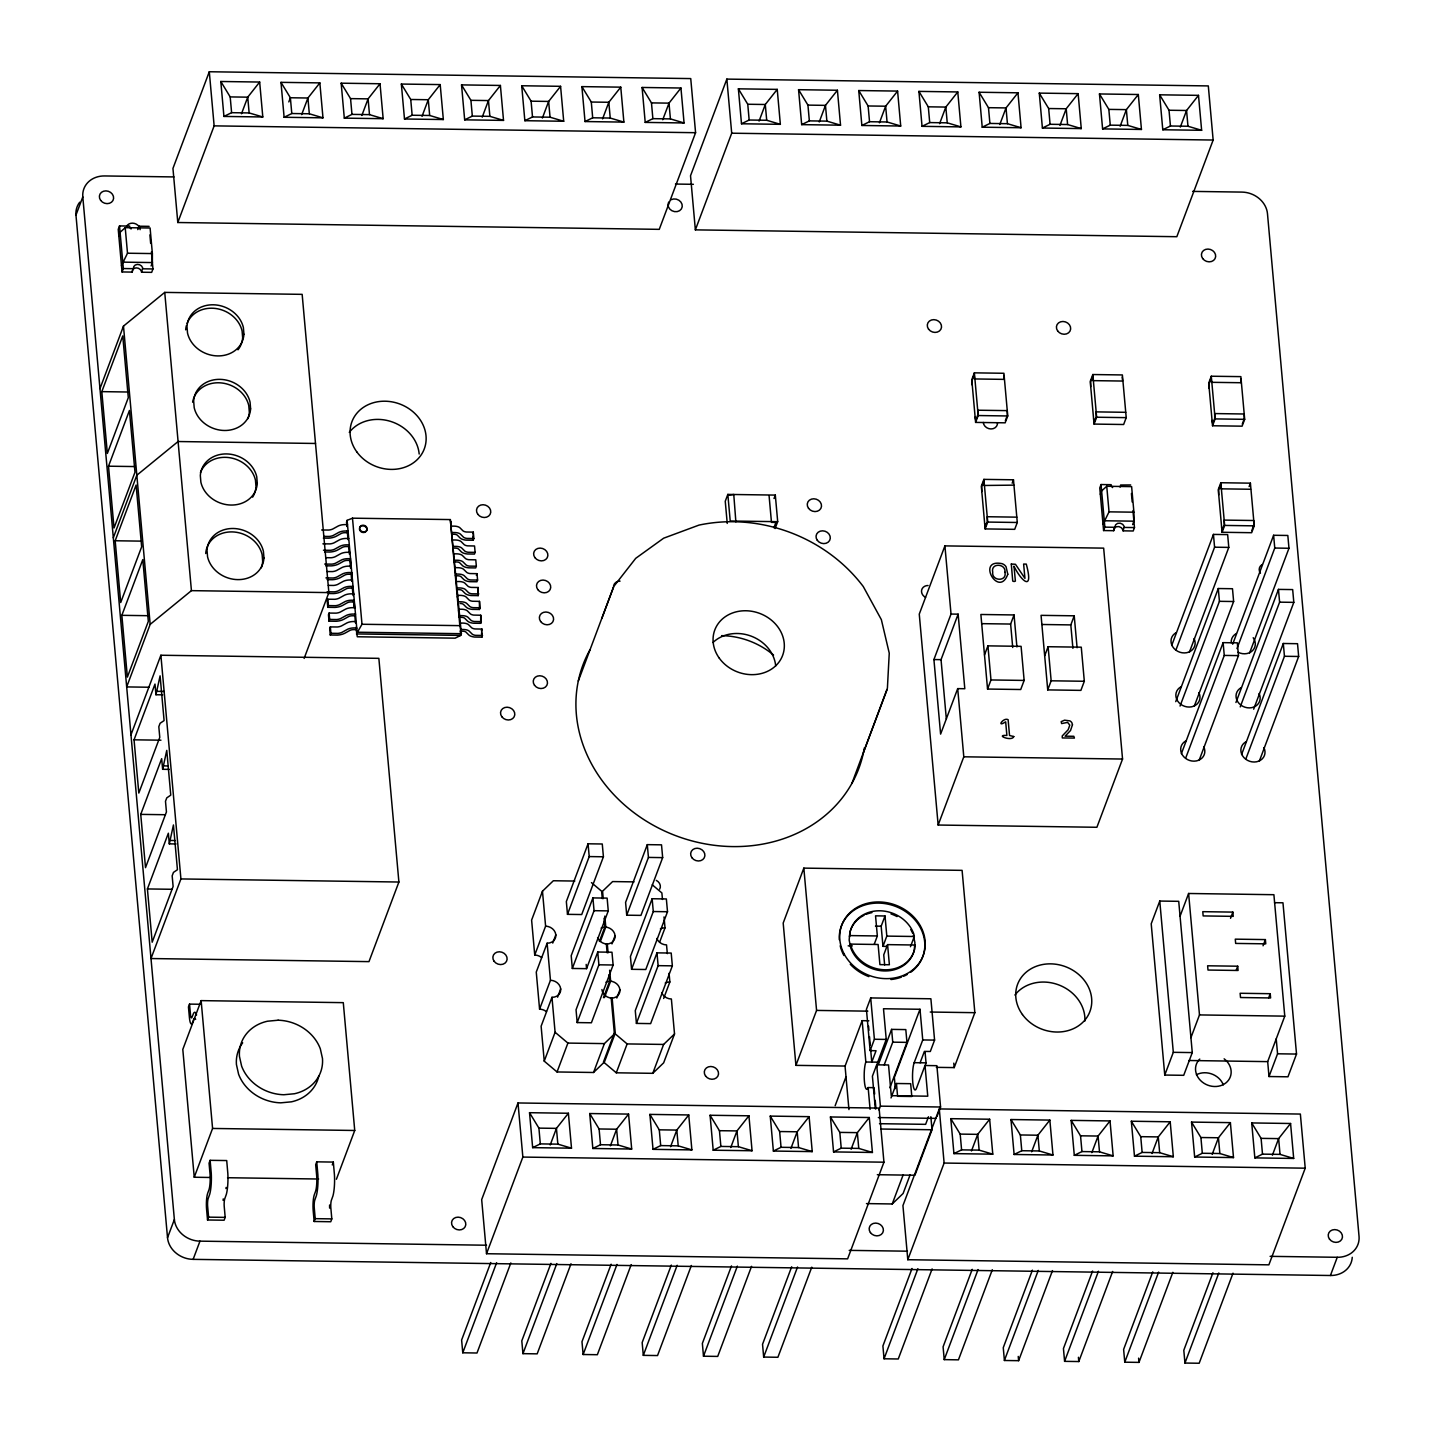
<?xml version="1.0" encoding="UTF-8"?>
<svg xmlns="http://www.w3.org/2000/svg" width="1435" height="1435" viewBox="0 0 1435 1435"><rect width="100%" height="100%" fill="white"/><g stroke="black" fill="none" stroke-linecap="round" stroke-linejoin="round"><path stroke-width="1.5" d="M151.105 265.977L152.379 262.569L152.379 253.582L150.101 228.004L125.222 227.663L120.092 232.309L118.8 235.735M1132.628 524.6L1133.901 521.174L1133.919 512.187L1131.623 486.626L1106.744 486.268L1101.614 490.931L1100.34 494.34M849.466 936.714L850.273 931.387A33.453 28.915 20.6 0 1 880.785 910.812A33.453 28.915 20.6 0 1 913.79 933.952L914.31 936.499L910.454 946.723M915.028 945.019L914.651 949.217A33.453 28.915 20.6 0 1 884.139 969.773A33.453 28.915 20.6 0 1 851.134 946.634L850.632 944.104L878.112 944.499L879.906 964.625L889.377 964.75L887.583 944.625L915.028 945.019L914.615 946.149M155.949 694.737L160.092 675.849L164.092 720.585L160.092 723.294L158.819 726.702L159.769 737.357L138.818 793.071L134.047 739.814L154.998 684.082L155.949 694.737L162.675 694.845M162.639 769.303L166.765 750.397L170.765 795.151L166.783 797.86L165.491 801.268L166.442 811.923L145.509 867.637L140.738 814.38L161.671 758.649L162.639 769.303L169.348 769.393M169.312 843.87L173.438 824.964L177.438 869.718L173.456 872.408L172.164 875.834L173.115 886.471L152.182 942.203L147.41 888.947L168.361 833.215L169.312 843.87L176.039 843.959M851.906 783.384L887.404 688.154L889.252 653.176L881.359 619.651L863.296 586.574C825.825 536.887 759.868 512.205 698.989 525.102L663.652 538.197L635.723 558.323L614.18 585.928M601.803 618.467L613.445 587.328L578.305 681.015M1352.254 1257.293A24.144 20.879 20.6 0 1 1330.424 1275.5L193.133 1259.356A24.144 20.879 20.6 0 1 167.518 1237.705L75.965 215.107L82.799 196.918A24.144 20.879 20.6 0 1 104.576 175.949L173.976 176.935M131.087 228.972A4.825 4.179 20.6 0 1 129.778 226.999L129.616 226.066L119.518 225.923L118.244 229.331L122.047 271.95L132.146 272.094L133.383 268.488A4.825 4.179 20.6 0 1 142.693 267.879L141.581 272.219L151.662 272.363L152.953 268.955L151.428 251.914M121.473 265.547L127.5 253.224L125.222 227.663M122.047 271.95L123.338 268.542L119.518 225.923M137.76 229.618L139.051 226.21L149.132 226.353M209.295 71.75L172.953 168.415L177.797 222.515L659.257 229.349L695.58 132.702L690.737 78.584L209.295 71.75L214.138 125.867L177.797 222.515M99.966 388.652L123.482 326.104L164.738 292.399L302.157 294.354L328.866 592.601L304.13 658.414M101.813 391.629L122.764 335.916L128.289 397.692L107.356 453.424L101.813 391.629L128.612 392.024M108.504 466.196L129.437 410.482L134.98 472.258L114.029 527.972L108.504 466.196L135.285 466.572M241.493 113.76L247.735 97.167L259.663 82.046L220.811 81.49L223.932 116.432L262.802 116.97L259.663 82.046M113.311 537.784L136.827 475.236L178.083 441.532L315.503 443.469M115.177 540.762L136.11 485.048L141.652 546.825L120.701 602.539L115.177 540.762L141.957 541.139M288.812 101.921L290.372 97.759L280.991 82.351L319.844 82.889L322.983 117.831L284.112 117.275L280.991 82.351M301.673 114.603L307.915 98.01L319.844 82.889M121.849 615.328L142.8 559.614L148.325 621.391L127.374 677.105L121.849 615.328L148.63 615.705M123.482 326.104L150.173 624.368L126.675 686.917L149.079 687.239M361.853 115.464L368.095 98.871L380.024 83.75L341.171 83.194L344.31 118.136L383.163 118.692L380.024 83.75M130.962 734.846L160.881 655.239L378.858 658.342L398.894 882.023L368.974 961.629L150.998 958.544L180.918 878.938L160.881 655.239M422.034 116.307L428.276 99.733L440.204 84.593L401.352 84.055L404.491 118.997L443.343 119.535L440.204 84.593M482.214 117.168L488.456 100.576L500.402 85.454L461.532 84.898L464.671 119.84L503.524 120.397L500.402 85.454M346.857 526.466L347.109 520.367L352.49 518.178L450.321 519.578L461.37 633.696L460.725 635.4L455.128 638.162L357.297 636.763L355.88 627.346M346.84 526.34L347.485 524.636L344.454 524.6A8.144 3.785 -5.1 0 0 338.301 525.963L332.902 528.941A6.852 3.175 -5.1 0 1 328.651 530.053L321.655 529.981M353.046 595.579L353.692 593.875L350.66 593.839A8.144 3.785 -5.1 0 0 344.508 595.202L339.108 598.18A6.852 3.175 -5.1 0 1 334.857 599.292L327.844 599.22L327.216 600.924L327.79 607.31L334.893 607.418A10.476 4.861 -5.1 0 0 342.624 605.391L347.198 602.826A4.502 2.099 -5.1 0 1 351.252 601.929L353.62 601.965L354.248 600.26L351.234 600.225A8.144 3.785 -5.1 0 0 345.082 601.588L339.682 604.566A6.852 3.175 -5.1 0 1 335.431 605.696L328.418 605.606L327.79 607.31M349.315 554.036L349.961 552.332L346.929 552.296A8.144 3.785 -5.1 0 0 340.795 553.659L335.377 556.636A6.852 3.175 -5.1 0 1 331.144 557.749L325.817 557.695M354.929 607.722L351.898 607.687A8.144 3.785 -5.1 0 0 345.745 609.05L340.346 612.027A6.852 3.175 -5.1 0 1 336.095 613.14L329.099 613.068L328.454 614.772L329.028 621.158L336.131 621.265A10.476 4.861 -5.1 0 0 343.862 619.238L348.454 616.673A4.502 2.099 -5.1 0 1 352.49 615.776L354.858 615.812L355.503 614.108L352.472 614.072A8.144 3.785 -5.1 0 0 346.319 615.436L340.92 618.413A6.852 3.175 -5.1 0 1 336.669 619.543L329.673 619.454L329.028 621.158M350.57 567.883L351.198 566.179L348.185 566.143A8.144 3.785 -5.1 0 0 342.032 567.507L336.615 570.484A6.852 3.175 -5.1 0 1 332.382 571.596L327.072 571.543M356.167 621.57L353.136 621.534A8.144 3.785 -5.1 0 0 346.983 622.898L341.584 625.875A6.852 3.175 -5.1 0 1 337.333 626.987L330.337 626.916L329.691 628.62L330.265 635.005L337.369 635.113A10.476 4.861 -5.1 0 0 345.1 633.086L349.692 630.521A4.502 2.099 -5.1 0 1 353.727 629.624L356.095 629.66L356.741 627.956L353.71 627.92A8.144 3.785 -5.1 0 0 347.557 629.283L342.158 632.261A6.852 3.175 -5.1 0 1 337.907 633.391L330.911 633.301L330.265 635.005M199.895 1004.249L189.528 1004.105L188.451 1006.939L189.42 1017.594A12.072 2.332 -89.2 0 0 192.505 1022.563L193.564 1019.729A12.072 2.332 -89.2 0 1 195.644 1019.388M336.4 1179.265L354.732 1130.475L343.288 1002.652L201.133 1000.625L182.801 1049.415L194.245 1177.238L209.797 1177.471M542.394 118.029L548.636 101.437L560.583 86.315L521.712 85.759L524.851 120.701L563.704 121.257L560.583 86.315M167.518 1237.705L174.37 1219.517L82.799 196.918M194.245 1177.238L212.577 1128.448L201.133 1000.625M210.12 1160.323L209.062 1163.175L210.012 1173.812A12.072 2.332 -89.2 0 1 208.828 1190.153L207.77 1192.987A12.072 2.332 -89.2 0 0 206.586 1209.328L207.537 1219.983L224.111 1220.216L225.187 1217.382L224.183 1205.992A6.027 1.166 -89.2 0 1 224.685 1198.978L226.299 1194.476A18.135 3.498 -89.2 0 0 227.824 1173.364L226.712 1160.556L210.12 1160.323L211.25 1173.13A18.135 3.498 -89.2 0 1 209.707 1194.243L208.111 1198.745A6.027 1.166 -89.2 0 0 207.591 1205.759L208.595 1217.149L207.537 1219.983M602.574 118.872L608.817 102.28L620.763 87.158L581.892 86.62L585.032 121.544L623.884 122.101L620.763 87.158M450.716 523.56L451.361 521.856M451.092 527.811L451.738 526.107L454.752 526.161A8.144 3.785 -5.1 0 1 459.81 527.685L462.931 530.789A6.852 3.175 -5.1 0 0 466.303 532.008L473.299 532.134L473.873 538.52L473.227 540.224L466.106 540.134A10.476 4.861 -5.1 0 1 459.989 537.892L457.37 535.237A4.502 2.099 -5.1 0 0 454.034 534.25L451.666 534.215L452.312 532.511L455.325 532.564A8.144 3.785 -5.1 0 1 460.384 534.071L463.505 537.174A6.852 3.175 -5.1 0 0 466.877 538.412L473.873 538.52M193.133 1259.356L199.967 1241.149L486.519 1245.221M454.805 569.354L455.451 567.65L458.482 567.704A8.144 3.785 -5.1 0 1 463.541 569.229L466.662 572.332A6.852 3.175 -5.1 0 0 470.016 573.552L477.012 573.677L477.586 580.063L476.94 581.767L469.837 581.677A10.476 4.861 -5.1 0 1 463.72 579.435L461.083 576.78A4.502 2.099 -5.1 0 0 457.747 575.794L455.379 575.758L456.025 574.054L459.039 574.108A8.144 3.785 -5.1 0 1 464.115 575.614L467.236 578.718A6.852 3.175 -5.1 0 0 470.59 579.955L477.586 580.063M472.653 533.838L473.299 532.134M457.299 597.05L457.926 595.346L460.958 595.399A8.144 3.785 -5.1 0 1 466.016 596.924L469.137 600.027A6.852 3.175 -5.1 0 0 472.51 601.247L479.487 601.373L480.061 607.758L479.416 609.462L472.312 609.373A10.476 4.861 -5.1 0 1 466.196 607.131L463.559 604.476A4.502 2.099 -5.1 0 0 460.24 603.489M475.111 552.367L474.465 554.071L467.362 553.982A10.476 4.861 -5.1 0 1 461.227 551.74L458.608 549.085A4.502 2.099 -5.1 0 0 455.272 548.098L452.904 548.062L453.55 546.358L456.563 546.412A8.144 3.785 -5.1 0 1 461.622 547.919L464.743 551.022A6.852 3.175 -5.1 0 0 468.115 552.26L475.111 552.367L474.537 545.982L467.541 545.856A6.852 3.175 -5.1 0 1 464.187 544.636L461.066 541.533A8.144 3.785 -5.1 0 0 455.989 540.008L452.976 539.955M458.536 610.897L459.182 609.193L462.196 609.247A8.144 3.785 -5.1 0 1 467.254 610.772L470.375 613.875A6.852 3.175 -5.1 0 0 473.747 615.095L480.725 615.22L481.299 621.606L480.671 623.31L473.55 623.221A10.476 4.861 -5.1 0 1 467.433 620.978L464.796 618.324A4.502 2.099 -5.1 0 0 461.478 617.337L459.11 617.301L459.756 615.597L462.77 615.651A8.144 3.785 -5.1 0 1 467.828 617.158L470.949 620.261A6.852 3.175 -5.1 0 0 474.321 621.499L481.299 621.606M476.348 566.215L475.702 567.919L468.599 567.829A10.476 4.861 -5.1 0 1 462.483 565.587L459.846 562.933A4.502 2.099 -5.1 0 0 456.509 561.946L454.142 561.91L454.787 560.206L457.801 560.26A8.144 3.785 -5.1 0 1 462.877 561.767L465.998 564.87A6.852 3.175 -5.1 0 0 469.353 566.108L476.348 566.215L475.774 559.829L468.779 559.704A6.852 3.175 -5.1 0 1 465.424 558.484L462.303 555.381A8.144 3.785 -5.1 0 0 457.227 553.856L454.213 553.802M476.366 575.381L477.012 573.677M456.689 581.498L459.72 581.552A8.144 3.785 -5.1 0 1 464.779 583.076L467.9 586.18A6.852 3.175 -5.1 0 0 471.254 587.399L478.25 587.525L478.178 595.615L471.075 595.525A10.476 4.861 -5.1 0 1 464.958 593.283L462.321 590.628A4.502 2.099 -5.1 0 0 459.003 589.642L456.635 589.606M478.178 595.615L478.25 587.525M479.487 601.373L479.416 609.462M662.755 119.733L668.997 103.141L680.943 88.019L642.091 87.463L645.212 122.405L684.064 122.962L680.943 88.019M480.725 615.22L480.671 623.31M481.335 630.772L481.963 629.068L474.985 628.943A6.852 3.175 -5.1 0 1 471.613 627.723L468.492 624.62A8.144 3.785 -5.1 0 0 463.433 623.095L460.42 623.041M482.537 635.454L475.559 635.346A6.852 3.175 -5.1 0 1 472.187 634.109L469.066 631.005A8.144 3.785 -5.1 0 0 464.007 629.499L460.994 629.445L460.348 631.149L462.716 631.185A4.502 2.099 -5.1 0 1 466.034 632.171L468.671 634.826A10.476 4.861 -5.1 0 0 474.788 637.068L481.909 637.158L481.963 629.068M316.74 1161.83L315.682 1164.682L316.633 1175.337A12.072 2.332 -89.2 0 1 315.449 1191.678L314.391 1194.512A12.072 2.332 -89.2 0 0 313.207 1210.853L314.157 1221.49L330.75 1221.741L331.808 1218.889L330.803 1207.517A6.027 1.166 -89.2 0 1 331.306 1200.503L332.92 1196.001A18.135 3.498 -89.2 0 0 334.445 1174.888L333.333 1162.081L316.74 1161.83L317.87 1174.637A18.135 3.498 -89.2 0 1 316.328 1195.75L314.731 1200.27A6.027 1.166 -89.2 0 0 314.211 1207.283L315.216 1218.656L314.157 1221.49M726.845 79.104L690.522 175.752L695.365 229.869L1176.826 236.703L1213.149 140.038L1208.306 85.921L726.845 79.104L731.707 133.204L695.365 229.869M332.274 1164.915L333.333 1162.081M759.061 121.096L765.285 104.504L777.232 89.383L738.379 88.827L741.5 123.769L780.353 124.325L777.232 89.383M819.241 121.957L825.466 105.365L837.412 90.244L798.56 89.688L801.681 124.63L840.533 125.186L837.412 90.244M574.825 881.054L553.354 880.749L542.466 891.225L531.614 920.104L534.735 955.046A9.668 8.341 20.6 0 1 541.659 957.647M534.735 955.046L545.605 926.167L542.466 891.225M545.605 926.167A9.668 8.341 20.6 0 1 555.829 934.813A9.668 8.341 20.6 0 1 547.13 943.208L536.26 972.087L539.578 1009.164A9.668 8.341 20.6 0 1 546.502 1011.747M588.063 843.798L566.341 901.557L567.489 914.346L581.713 914.543L603.417 856.785L602.269 843.995L588.063 843.798L589.211 856.569L567.489 914.346M552.744 943.082L555.829 934.813M775.115 528.546L777.698 521.676L775.313 495.093L727.832 494.411L725.249 501.281L727.24 523.434M539.578 1009.164L550.448 980.284L547.13 943.208M879.422 122.8L885.646 106.208L897.592 91.087L858.74 90.548L861.861 125.473L900.714 126.029L897.592 91.087M550.448 980.284A9.668 8.341 20.6 0 1 560.69 988.93A9.668 8.341 20.6 0 1 551.973 997.325L541.121 1026.204L544.242 1061.147L557.049 1071.963L593.534 1072.483L604.422 1061.99L615.274 1033.11L612.153 998.168A9.668 8.341 20.6 0 1 601.911 989.522M592.906 897.915L571.202 955.674L572.332 968.464L586.556 968.661L608.261 910.884L607.131 898.113L592.906 897.915L594.054 910.687L572.332 968.464M735.868 521.856L733.769 494.501L729.034 495.201M517.999 1102.959L481.676 1199.624L486.519 1253.724L847.619 1258.854L883.942 1162.189L879.099 1108.089L517.999 1102.959L522.86 1157.076L486.519 1253.724M557.587 997.181L560.69 988.93M544.242 1061.147L555.094 1032.267L551.973 997.325M599.399 941.45L604.835 927.01L604.045 918.274M600.35 941.468L605.785 927.01L604.799 916.104M597.749 952.015L576.045 1009.792L577.175 1022.581L591.399 1022.778L613.122 965.002L611.974 952.23L597.749 952.015L598.897 964.804L577.175 1022.581M769.088 495.775L771.474 522.358L775.922 522.43L773.913 527.757M557.049 1071.963L567.901 1043.084L604.386 1043.604L615.274 1033.11M774.021 498.519L775.313 495.093M647.293 844.641L625.588 902.4L626.718 915.189L640.943 915.386L662.665 857.628L661.517 844.838L647.293 844.641L648.441 857.413L626.718 915.189M490.752 1262.513L461.622 1340.021L462.77 1352.792L476.994 1353.008L510.842 1262.926M611.974 943.907L615.077 935.656A9.668 8.341 20.6 0 0 604.835 927.01M462.77 1352.792L496.636 1262.728M603.471 997.63L609.678 981.11L609.086 974.58M604.422 997.63L610.628 981.127L609.642 970.221M550.215 1144.951L556.439 1128.376L568.386 1113.255L529.533 1112.699L532.654 1147.641L571.507 1148.179L568.386 1113.255M939.602 123.661L945.826 107.069L957.773 91.948L918.92 91.392L922.041 126.334L960.912 126.89L957.773 91.948M652.136 898.74L630.431 956.517L631.579 969.307L645.786 969.504L667.508 911.727L666.36 898.956L652.136 898.74L653.284 911.53L631.579 969.307M616.817 998.025L619.92 989.773A9.668 8.341 20.6 0 0 609.678 981.11M593.534 1072.483L604.386 1043.604M619.92 989.773A9.668 8.341 20.6 0 1 611.202 998.168L614.323 1033.092L603.471 1061.99L616.279 1072.806L652.764 1073.326L663.652 1062.833L674.522 1033.953L671.383 999.011A9.668 8.341 20.6 0 1 661.661 992.572M659.58 942.311L665.015 927.853L664.028 916.947M656.979 952.858L635.274 1010.635L636.423 1023.406L650.629 1023.621L672.351 965.845L671.203 953.055L656.979 952.858L658.127 965.647L636.423 1023.406M616.279 1072.806L627.131 1043.927L663.616 1044.429L674.522 1033.953M550.932 1263.356L521.802 1340.864L522.95 1353.653L537.174 1353.851L571.022 1263.769M522.95 1353.653L556.816 1263.571M663.652 998.473L669.858 981.971L669.069 973.253M610.395 1145.812L616.62 1129.219L628.566 1114.098L589.713 1113.542L592.834 1148.484L631.687 1149.04L628.566 1114.098M999.782 124.522L1006.025 107.93L1017.953 92.809L979.101 92.253L982.222 127.195L1021.092 127.733L1017.953 92.809M652.764 1073.326L663.616 1044.429M611.131 1264.217L581.982 1341.725L583.13 1354.514L597.355 1354.712L631.203 1264.63M583.13 1354.514L616.996 1264.432M670.575 1146.673L676.8 1130.08L688.746 1114.959L649.894 1114.403L653.015 1149.345L691.885 1149.901L688.746 1114.959M1059.963 125.365L1066.205 108.773L1078.133 93.652L1039.281 93.114L1042.402 128.038L1081.272 128.594L1078.133 93.652M974.365 372.849L971.782 379.719L975.603 422.41L1005.164 422.823L1007.747 415.971L1003.926 373.279L974.365 372.849L978.186 415.54L975.603 422.41M972.248 385.046L972.177 380.275L974.186 374.948L974.544 378.948L1004.123 379.378L1003.765 375.378M936.355 1067.353L954.203 1067.604L974.849 1012.679L962.096 870.363L803.833 868.121L783.187 923.046L795.923 1065.362L844.964 1066.044M975.118 417.065L975.764 420.311L977.773 414.966L977.701 410.213L1007.262 410.625L1007.334 415.397L1005.343 420.724M863.529 752.245L887.045 689.697M671.311 1265.078L642.163 1342.586L643.31 1355.358L657.535 1355.555L691.383 1265.491M944.912 545.892L919.261 614.126L938.149 825.035L1096.896 827.277L1122.547 759.043L1103.659 548.134L944.912 545.892L951.028 614.054L933.916 659.544L940.607 734.11L957.701 688.621L964.804 688.728L958.132 614.162L951.028 614.054M643.31 1355.358L677.176 1265.275M730.756 1147.516L736.98 1130.924L748.926 1115.802L710.074 1115.264L713.195 1150.206L752.066 1150.744L748.926 1115.802M983.89 479.38L981.325 486.232L985.145 528.923L1014.706 529.336L1017.289 522.483L1013.469 479.792L983.89 479.38L987.71 522.071L985.145 528.923M981.791 491.559L981.719 486.806L983.728 481.478L984.087 485.478L1013.935 485.138M1120.143 126.226L1126.385 109.634L1138.314 94.513L1099.461 93.957L1102.6 128.899L1141.453 129.455L1138.314 94.513M984.661 523.578L985.307 526.824L987.316 521.497L987.244 516.726L1016.805 517.156M946.329 718.863L941.037 659.652L958.132 614.162M1012.177 483.218L1013.469 479.792M795.923 1065.362L816.569 1010.419L803.833 868.121M850.202 945.235L850.632 944.104M731.491 1265.921L702.361 1343.429L703.491 1356.218L717.715 1356.416L751.563 1266.334M703.491 1356.218L737.357 1266.136M790.936 1148.377L797.178 1131.784L809.107 1116.663L770.254 1116.107L773.375 1151.049L812.246 1151.605L809.107 1116.663M1180.323 127.069L1186.566 110.495L1198.494 95.356L1159.641 94.818L1162.781 129.76L1201.633 130.298L1198.494 95.356M874.274 944.158L877.341 935.961L875.547 915.835L885.018 915.978L886.812 936.104L882.973 946.347L887.207 946.4M882.973 946.347L881.162 926.203L885.018 915.978M984.5 654.952L987.926 645.858L1021.092 646.342L1024.142 680.423L1020.715 689.517L987.549 689.051L980.876 614.485L1014.043 614.951L1016.913 646.916M1092.824 374.535L1090.241 381.387L1094.062 424.078L1123.641 424.509L1126.224 417.639L1122.385 374.948L1092.824 374.535L1096.645 417.226L1094.062 424.078M1090.726 386.732L1090.654 381.961L1092.663 376.634L1093.022 380.634L1122.583 381.046L1122.224 377.046M887.583 944.625L883.745 954.867L884.642 964.93M1012.715 647.49L1010.635 624.046L1014.043 614.951M868.839 1020.769L862.148 1020.68L845.054 1066.169L848.946 1109.578M920.104 1062.779L924.391 1051.407L930.31 1051.478L934.58 1040.106L930.885 998.778L870.704 997.935L866.417 1009.307L870.13 1050.635L876.05 1050.725L871.78 1062.079L870.632 1049.38M987.549 689.051L990.975 679.957L987.926 645.858M938.149 825.035L963.8 756.801L957.701 688.621M835.152 1105.703L846.004 1076.806M1093.596 418.751L1094.241 421.98L1096.232 416.652L1096.161 411.881L1125.74 412.311M870.13 1050.635L874.399 1039.263L870.704 997.935M791.672 1266.782L762.541 1344.29L763.671 1357.062L777.896 1357.277L811.762 1267.195M763.671 1357.062L797.537 1266.997M937.001 1116.484L940.571 1107.013L936.876 1065.685L925.019 1065.505L927.763 1096.197L891.279 1095.676L888.534 1064.985L876.695 1064.824L872.408 1076.196L875.332 1108.824M876.57 1067.299A14.493 2.798 -89.2 0 1 877.7 1062.169L886.238 1039.424L883.494 1008.751L919.996 1009.271L922.741 1039.945L914.185 1062.689A14.493 2.798 -89.2 0 0 912.768 1082.295A14.493 2.798 -89.2 0 0 916.481 1088.25L925.019 1065.505M878.417 1064.465L891.601 1029.379L905.808 1029.595L906.956 1042.366L889.897 1087.766M851.116 1149.238L857.359 1132.646L869.287 1117.524L830.434 1116.968L833.556 1151.91L872.426 1152.466L869.287 1117.524M1112.627 487.577A4.825 4.179 20.6 0 1 1111.318 485.604L1111.138 484.689L1101.04 484.546L1099.766 487.954L1103.587 530.555L1113.668 530.699L1114.923 527.111A4.825 4.179 20.6 0 1 1124.215 526.501L1123.103 530.842L1133.202 530.986L1134.475 527.578L1132.95 510.519M884.211 1064.86L892.749 1042.169L891.601 1029.379M1044.68 655.813L1048.106 646.719L1081.272 647.185L1084.322 681.266L1080.896 690.379L1047.729 689.894L1041.057 615.346L1074.223 615.812L1077.093 647.759M878.973 1109.955L880.39 1106.152L876.695 1064.824M919.996 1009.271L894.346 1077.506L895.332 1088.645M1103.013 524.17L1109.04 511.847L1106.744 486.268M1103.587 530.555L1104.86 527.147L1101.04 484.546M891.009 1097.936L896.444 1083.497L910.669 1083.694L911.799 1096.483L897.592 1096.286L896.444 1083.497M1072.914 648.333L1070.815 624.907L1074.223 615.812M1047.729 689.894L1051.155 680.8L1048.106 646.719M866.471 1203.588L892.229 1203.965L903.081 1175.068M928.481 1116.753L925.629 1124.34L879.494 1123.695M910.095 1174.906L903.117 1193.472L892.229 1203.965M1211.284 376.221L1208.718 383.073L1212.539 425.764L1242.1 426.177L1244.683 419.325L1240.862 376.634L1211.284 376.221L1215.122 418.912L1212.539 425.764M1209.185 388.419L1209.113 383.647L1211.122 378.32L1211.481 382.32L1241.06 382.732L1240.701 378.732M939.279 1108.932L902.938 1205.597L907.799 1259.715L1268.881 1264.845L1305.222 1168.18L1300.361 1114.062L939.279 1108.932L944.122 1163.05L907.799 1259.715M930.849 1116.699L932.015 1129.758L914.92 1175.247L877.323 1174.709M1212.055 420.437L1212.701 423.666L1214.71 418.338L1214.638 413.567L1244.199 413.998L1244.271 418.751L1242.279 424.096M912.032 1268.486L882.902 1345.994L884.05 1358.784L898.256 1358.981L932.122 1268.899M884.05 1358.784L917.898 1268.701M1220.826 482.734L1218.261 489.586L1222.082 532.277L1251.643 532.708L1254.226 525.856L1250.405 483.165L1220.826 482.734L1224.647 525.425L1222.082 532.277M971.477 1150.942L977.719 1134.35L989.648 1119.228L950.795 1118.672L953.934 1153.614L992.787 1154.171L989.648 1119.228M1218.728 494.932L1218.656 490.16L1220.665 484.833L1221.024 488.833L1250.585 489.263M1171.695 645.445L1213.436 534.412L1227.642 534.609L1228.79 547.399L1189.418 652.136M1221.598 526.95L1222.243 530.197L1224.252 524.851L1224.181 520.098L1253.742 520.51L1253.813 525.282L1251.804 530.609M1176 649.84L1214.584 547.201L1213.436 534.412M1249.114 486.591L1250.405 483.165M1175.749 701.643L1218.279 588.529L1232.486 588.727L1233.634 601.516L1194.261 706.253M1180.054 706.056L1219.427 601.319L1218.279 588.529M972.212 1269.347L943.082 1346.855L944.23 1359.627L958.437 1359.842L992.303 1269.76M944.23 1359.627L978.078 1269.562M1031.657 1151.785L1037.9 1135.211L1049.846 1120.089L1010.975 1119.533L1014.115 1154.475L1052.967 1155.014L1049.846 1120.089M1181.382 753.662L1223.122 642.647L1237.329 642.844L1238.477 655.616L1199.104 760.371M1185.687 758.075L1224.27 655.418L1223.122 642.647M1232.665 644.207L1273.616 535.273L1287.823 535.47L1288.971 548.26L1249.598 652.997M1236.97 648.602L1274.764 548.044L1273.616 535.273M1159.767 901.054L1151.211 923.799L1164.754 1075.048L1183.714 1075.317L1192.27 1052.59L1178.727 901.323L1159.767 901.054L1173.31 1052.321L1164.754 1075.048M1235.948 702.504L1278.459 589.39L1292.666 589.588L1293.814 602.359L1253.67 709.195M1240.235 706.899L1279.607 602.162L1278.459 589.39M1032.393 1270.19L1003.262 1347.698L1004.41 1360.488L1018.617 1360.685L1052.483 1270.603M1004.41 1360.488L1038.258 1270.406M1180.054 916.23L1188.611 893.485L1273.903 894.705L1284.773 1016.141L1267.679 1061.631L1269.006 1076.537L1287.966 1076.806L1296.522 1054.061L1282.962 902.794L1274.549 902.687M1091.838 1152.646L1098.08 1136.054L1110.026 1120.932L1071.156 1120.376L1074.295 1155.319L1113.147 1155.875L1110.026 1120.932M1241.58 754.523L1283.303 643.49L1297.527 643.705L1298.657 656.477L1259.302 761.214M1245.867 758.918L1284.451 656.279L1283.303 643.49M1092.573 1271.051L1063.443 1348.559L1064.591 1361.349L1078.797 1361.546L1112.663 1271.464M1230.53 918.31L1232.862 912.104L1202.781 911.673L1203.158 915.925L1233.239 916.355L1232.862 912.104M1064.591 1361.349L1098.439 1271.266M1190.924 1037.666L1199.481 1014.922L1188.611 893.485M1152.018 1153.507L1158.26 1136.915L1170.207 1121.793L1131.336 1121.237L1134.475 1156.179L1173.328 1156.736L1170.207 1121.793M1236.163 970.347L1237.705 966.203L1207.624 965.791L1208.001 970.042L1238.082 970.473L1237.705 966.203M1263.051 945.791L1265.383 939.584L1235.284 939.154L1235.661 943.423L1265.76 943.835L1265.383 939.584M1152.753 1271.894L1123.623 1349.42L1124.771 1362.192L1138.977 1362.389L1172.843 1272.325M1124.771 1362.192L1158.619 1272.11M1268.666 997.827L1270.226 993.702L1240.127 993.271L1240.522 997.522L1270.603 997.953L1270.226 993.702M1212.198 1154.35L1218.441 1137.758L1230.387 1122.636L1191.534 1122.098L1194.655 1157.023L1233.508 1157.579L1230.387 1122.636M1269.006 1076.537L1277.563 1053.792L1276.217 1038.886M1212.934 1272.755L1183.803 1350.263L1184.951 1363.053L1199.176 1363.25L1233.024 1273.168M1184.951 1363.053L1218.817 1272.971M1272.397 1155.211L1278.621 1138.619L1290.567 1123.497L1251.715 1122.941L1254.836 1157.884L1293.688 1158.44L1290.567 1123.497M1330.424 1275.5L1337.259 1257.293A24.144 20.879 20.6 0 0 1359.035 1236.324L1267.482 213.725A24.144 20.879 20.6 0 0 1241.867 192.093L1192.629 191.393M352.49 518.178L361.997 624.261L356.472 633.929L460.725 635.4L460.33 631.023M150.173 624.368L191.429 590.646L328.866 592.601M223.932 116.432L231.609 112.683L249.134 112.934L262.802 116.97M284.112 117.275L291.789 113.526L309.314 113.778L322.983 117.831M344.31 118.136L351.97 114.387L369.495 114.639L383.163 118.692M404.491 118.997L412.15 115.248L429.675 115.482L443.343 119.535M464.671 119.84L472.33 116.091L489.873 116.343L503.524 120.397M524.851 120.701L532.511 116.953L550.053 117.204L563.704 121.257M585.032 121.544L592.691 117.796L610.234 118.047L623.884 122.101M645.212 122.405L652.871 118.657L670.414 118.908L684.064 122.962M741.5 123.769L749.16 120.02L766.703 120.271L780.353 124.325M801.681 124.63L809.358 120.881L826.883 121.132L840.533 125.186M861.861 125.473L869.538 121.724L887.063 121.975L900.714 126.029M922.041 126.334L929.719 122.585L947.244 122.836L960.912 126.89M982.222 127.195L989.899 123.446L1007.424 123.697L1021.092 127.733M1042.402 128.038L1050.079 124.289L1067.604 124.54L1081.272 128.594M1102.6 128.899L1110.26 125.15L1127.784 125.401L1141.453 129.455M1162.781 129.76L1170.44 126.011L1187.965 126.244L1201.633 130.298M532.654 1147.641L540.313 1143.892L557.856 1144.143L571.507 1148.179M592.834 1148.484L600.512 1144.735L618.037 1144.986L631.687 1149.04M653.015 1149.345L660.692 1145.596L678.217 1145.847L691.885 1149.901M713.195 1150.206L720.872 1146.439L738.397 1146.691L752.066 1150.744M773.375 1151.049L781.053 1147.3L798.577 1147.552L812.246 1151.605M833.556 1151.91L841.233 1148.161L858.758 1148.413L872.426 1152.466M953.934 1153.614L961.594 1149.865L979.136 1150.117L992.787 1154.171M1014.115 1154.475L1021.774 1150.726L1039.317 1150.96L1052.967 1155.014M1074.295 1155.319L1081.954 1151.57L1099.497 1151.821L1113.147 1155.875M1134.475 1156.179L1142.134 1152.431L1159.677 1152.682L1173.328 1156.736M1194.655 1157.023L1202.315 1153.274L1219.858 1153.525L1233.508 1157.579M1254.836 1157.884L1262.495 1154.135L1280.038 1154.386L1293.688 1158.44M220.811 81.49L230.192 96.916L247.735 97.167L249.134 112.934M341.171 83.194L350.553 98.62L368.095 98.871L369.495 114.639M401.352 84.055L410.733 99.481L428.276 99.733L429.675 115.482M461.532 84.898L470.913 100.324L488.456 100.576L489.873 116.343M521.712 85.759L531.093 101.185L548.636 101.437L550.053 117.204M581.892 86.62L591.292 102.029L608.817 102.28L610.234 118.047M642.091 87.463L651.472 102.889L668.997 103.141L670.414 118.908M738.379 88.827L747.761 104.253L765.285 104.504L766.703 120.271M798.56 89.688L807.941 105.114L825.466 105.365L826.883 121.132M858.74 90.548L868.121 105.975L885.646 106.208L887.063 121.975M918.92 91.392L928.301 106.818L945.826 107.069L947.244 122.836M979.101 92.253L988.482 107.679L1006.025 107.93L1007.424 123.697M1039.281 93.114L1048.662 108.522L1066.205 108.773L1067.604 124.54M1099.461 93.957L1108.842 109.383L1126.385 109.634L1127.784 125.401M1159.641 94.818L1169.023 110.244L1186.566 110.495L1187.965 126.244M214.138 125.867L695.58 132.702M731.707 133.204L1213.149 140.038M675.472 184.057L693.374 184.308M127.5 253.224L152.379 253.582M122.764 262.139L152.379 262.569M123.338 268.542L133.419 268.686M142.854 268.811L152.953 268.955M978.186 415.54L1007.747 415.971M1096.645 417.226L1126.224 417.639M1215.122 418.912L1244.683 419.325M1130.672 484.958L1120.609 485.012A4.825 4.179 20.6 0 1 1120.053 487.093M1109.04 511.847L1133.919 512.187M1104.286 520.761L1133.901 521.174M987.71 522.071L1017.289 522.483M1224.647 525.425L1254.226 525.856M777.698 521.676L730.218 521.013L727.832 494.411M1104.86 527.147L1114.959 527.291M1124.394 527.434L1134.475 527.578M1214.584 547.201L1228.79 547.399M1274.764 548.044L1288.971 548.26M323.915 536.403L329.225 536.457A6.852 3.175 -5.1 0 0 333.476 535.327L338.875 532.349A8.144 3.785 -5.1 0 1 345.028 530.986L348.059 531.022L347.413 532.726L345.046 532.69A4.502 2.099 -5.1 0 0 341.01 533.587L336.418 536.152A10.476 4.861 -5.1 0 1 328.687 538.179L323.359 538.107M348.723 538.484L345.691 538.448A8.144 3.785 -5.1 0 0 339.557 539.811L334.14 542.789A6.852 3.175 -5.1 0 1 329.906 543.901L322.893 543.829M323.467 550.215L330.463 550.305A6.852 3.175 -5.1 0 0 334.714 549.175L340.113 546.197A8.144 3.785 -5.1 0 1 346.265 544.834L349.297 544.87L348.651 546.574L346.283 546.538A4.502 2.099 -5.1 0 0 342.248 547.435L337.656 550A10.476 4.861 -5.1 0 1 329.924 552.027L324.597 551.955M324.705 564.063L331.718 564.152A6.852 3.175 -5.1 0 0 335.951 563.022L341.369 560.045A8.144 3.785 -5.1 0 1 347.503 558.681L350.535 558.717L349.889 560.421L347.521 560.385A4.502 2.099 -5.1 0 0 343.485 561.282L338.893 563.847A10.476 4.861 -5.1 0 1 331.18 565.874L325.835 565.803M325.942 577.91L332.956 578A6.852 3.175 -5.1 0 0 337.189 576.87L342.606 573.892A8.144 3.785 -5.1 0 1 348.741 572.529L351.772 572.565L351.127 574.269L348.759 574.233A4.502 2.099 -5.1 0 0 344.723 575.13L340.131 577.695A10.476 4.861 -5.1 0 1 332.418 579.722L327.072 579.65M352.436 580.027L349.423 579.991A8.144 3.785 -5.1 0 0 343.27 581.354L337.871 584.332A6.852 3.175 -5.1 0 1 333.62 585.444L328.31 585.39M457.263 587.902L460.294 587.955A8.144 3.785 -5.1 0 1 465.353 589.462L468.474 592.565A6.852 3.175 -5.1 0 0 471.828 593.803L478.824 593.911M1219.427 601.319L1233.634 601.516M1279.607 602.162L1293.814 602.359M327.18 591.758L334.194 591.848A6.852 3.175 -5.1 0 0 338.445 590.718L343.844 587.74A8.144 3.785 -5.1 0 1 349.997 586.377L353.01 586.413L352.382 588.117L349.997 588.081A4.502 2.099 -5.1 0 0 345.961 588.978L341.369 591.543A10.476 4.861 -5.1 0 1 333.655 593.57L328.328 593.498M458.5 601.749L461.532 601.803A8.144 3.785 -5.1 0 1 466.59 603.31L469.711 606.413A6.852 3.175 -5.1 0 0 473.084 607.651L480.061 607.758M981.881 623.651L1010.635 624.046M1042.061 624.494L1070.815 624.907M361.997 624.261L459.828 625.642L461.37 633.696L357.118 632.225L347.109 520.367M1224.27 655.418L1238.477 655.616M1284.451 656.279L1298.657 656.477M933.916 659.544L941.037 659.652M990.975 679.957L1024.142 680.423M1051.155 680.8L1084.322 681.266M157.24 691.329L163.967 691.419M134.047 739.814L160.953 740.191M963.8 756.801L1122.547 759.043M163.913 765.895L168.397 765.967M140.738 814.38L165.384 814.721M170.586 840.462L175.07 840.515M589.211 856.569L603.417 856.785M648.441 857.413L662.665 857.628M634.055 881.879L612.601 881.574L601.695 892.068L602.287 898.615M180.918 878.938L398.894 882.023M147.41 888.947L172.056 889.287M594.054 910.687L608.261 910.884M653.284 911.53L667.508 911.727M875.476 926.131L881.162 926.203M849.897 935.584L877.341 935.961M886.812 936.104L914.31 936.499M848.157 945.844L852.372 945.898M598.897 964.804L613.122 965.002M658.127 965.647L672.351 965.845M1199.481 1014.922L1284.773 1016.141M816.569 1010.419L867.834 1011.155M930.257 1012.034L974.849 1012.679M874.399 1039.263L886.238 1039.424M922.741 1039.945L934.58 1040.106M892.749 1042.169L906.956 1042.366M1173.31 1052.321L1192.27 1052.59M1277.563 1053.792L1296.522 1054.061M1188.933 1060.501L1267.679 1061.631M862.148 1020.68L865.843 1062.008L877.7 1062.169M914.185 1062.689L926.041 1062.851L925.055 1051.981M865.843 1062.008A14.493 2.798 -89.2 0 0 864.426 1081.613A14.493 2.798 -89.2 0 0 868.139 1087.569L874.058 1087.658L874.633 1094.008M880.39 1106.152L940.571 1107.013M878.346 1117.56L936.302 1118.385M880.749 1129.022L932.015 1129.758M529.533 1112.699L538.914 1128.125L556.439 1128.376L557.856 1144.143M589.713 1113.542L599.095 1128.968L616.62 1129.219L618.037 1144.986M649.894 1114.403L659.275 1129.829L676.8 1130.08L678.217 1145.847M710.074 1115.264L719.455 1130.69L736.98 1130.924L738.397 1146.691M770.254 1116.107L779.635 1131.533L797.178 1131.784L798.577 1147.552M830.434 1116.968L839.816 1132.394L857.359 1132.646L858.758 1148.413M950.795 1118.672L960.176 1134.098L977.719 1134.35L979.136 1150.117M1010.975 1119.533L1020.357 1134.959L1037.9 1135.211L1039.317 1150.96M1071.156 1120.376L1080.537 1135.803L1098.08 1136.054L1099.497 1151.821M1131.336 1121.237L1140.735 1136.663L1158.26 1136.915L1159.677 1152.682M1191.534 1122.098L1200.916 1137.524L1218.441 1137.758L1219.858 1153.525M1251.715 1122.941L1261.096 1138.368L1278.621 1138.619L1280.038 1154.386M212.577 1128.448L354.732 1130.475M522.86 1157.076L883.942 1162.189M944.122 1163.05L1305.222 1168.18M227.555 1177.722L318.642 1179.014M208.595 1217.149L225.187 1217.382M315.216 1218.656L331.808 1218.889M849.197 1250.369L907.422 1251.194M1270.101 1256.342L1337.259 1257.293M652.279 884.803L661.876 892.929L662.468 899.476M591.453 882.615L602.646 892.086L603.238 898.633M614.323 1033.092L627.131 1043.927M555.094 1032.267L567.901 1043.084M913.36 935.082L914.92 942.759L914.221 950.347A33.453 28.915 20.6 0 1 883.709 970.921A33.453 28.915 20.6 0 1 850.704 947.782L849.161 940.104L849.843 932.517A33.453 28.915 20.6 0 1 864.139 915.243M1123.103 530.842L1122.923 529.91A4.825 4.179 20.6 0 0 1113.632 530.519L1113.668 530.699M141.581 272.219L141.401 271.287A4.825 4.179 20.6 0 0 132.648 269.816M132.11 271.915L132.146 272.094A4.825 4.179 20.6 0 1 132.217 270.82M139.051 226.21L139.069 226.389A4.825 4.179 20.6 0 1 138.531 228.488M346.463 522.071L347.127 526.394M1169.023 110.244L1170.44 126.011M1261.096 1138.368L1262.495 1154.135M1108.842 109.383L1110.26 125.15M1200.916 1137.524L1202.315 1153.274M1131.426 493.479L1132.197 501.999M1048.662 108.522L1050.079 124.289M1140.735 1136.663L1142.134 1152.431M1138.601 1358.138L1138.977 1362.389M988.482 107.679L989.899 123.446M1080.537 1135.803L1081.954 1151.57M1078.42 1357.277L1078.797 1361.546M928.301 106.818L929.719 122.585M1020.357 1134.959L1021.774 1150.726M1018.24 1356.434L1018.617 1360.685M868.121 105.975L869.538 121.724M953.791 1063.156L954.203 1067.604M960.176 1134.098L961.594 1149.865M807.941 105.114L809.358 120.881M868.552 1026.079L868.928 1030.312M869.502 1036.68L870.256 1045.146M875.207 1100.358L875.96 1108.824M868.139 1087.569L870.094 1109.327M747.761 104.253L749.16 120.02M839.816 1132.394L841.233 1148.161M779.635 1131.533L781.053 1147.3M651.472 102.889L652.871 118.657M719.455 1130.69L720.872 1146.439M591.292 102.029L592.691 117.796M667.329 953.629L666.54 944.912A9.668 8.341 20.6 0 1 656.817 938.454M659.275 1129.829L660.692 1145.596M608.081 952.786L607.31 944.069A9.668 8.341 20.6 0 1 597.588 937.611M531.093 101.185L532.511 116.953M607.131 952.768L606.359 944.051A9.668 8.341 20.6 0 0 615.077 935.656M586.18 964.41L586.556 968.661M599.095 1128.968L600.512 1144.735M470.913 100.324L472.33 116.091M538.914 1128.125L540.313 1143.892M472.833 535.972L473.227 540.224M481.514 632.907L481.909 637.158M450.321 519.578L459.828 625.642M410.733 99.481L412.15 115.248M350.553 98.62L351.97 114.387M350.355 559.417L350.768 563.847M351.557 572.691L352.346 581.516M352.938 588.153L353.53 594.79M354.122 601.408L354.714 608.045M347.252 530.842L348.023 539.632M348.615 546.197L349.207 552.78M349.799 559.363L350.588 568.134M350.983 572.511L351.754 581.283M352.346 587.866L352.938 594.449M353.53 601.032L354.122 607.615M354.714 614.18L355.485 622.951M309.314 113.778L307.915 98.01L290.372 97.759L291.789 113.526M327.844 599.22L328.418 605.606M329.099 613.068L329.673 619.454M330.337 626.916L330.911 633.301M230.192 96.916L231.609 112.683M164.738 292.399L191.429 590.646M149.904 234.874L150.657 243.394M189.528 1004.105L190.55 1015.424A6.027 1.166 -89.2 0 0 191.877 1017.541L193.528 1013.415A18.135 3.498 -89.2 0 1 196.577 1014.993M199.967 1241.149A24.144 20.879 20.6 0 1 174.37 1219.517M1224.145 1058.815A18.117 15.659 20.6 0 1 1227.32 1081.613A18.117 15.659 20.6 0 1 1202.028 1081.864A18.117 15.659 20.6 0 1 1199.768 1059.066M656.315 880.39A7.247 6.26 20.6 0 1 659.687 889.162M671.078 199.734A7.247 6.26 20.6 0 1 682.038 204.308A7.247 6.26 20.6 0 1 674.468 211.609A7.247 6.26 20.6 0 1 668.692 202.048M613.516 587.435A7.247 6.26 20.6 0 1 620.046 581.139M925.575 597.39A7.247 6.26 20.6 0 1 921.629 590.162A7.247 6.26 20.6 0 1 928.068 585.516M1260.432 573.211A7.247 6.26 20.6 0 1 1262.262 564.529M997.486 422.679A7.247 6.26 20.6 0 1 990.957 428.957A7.247 6.26 20.6 0 1 983.28 422.464M126.603 226.264A7.247 6.26 20.6 0 1 134.334 223.394A7.247 6.26 20.6 0 1 140.146 229.654M1194.046 638.557A12.269 10.601 20.6 0 1 1188.736 652.118A12.269 10.601 20.6 0 1 1172.754 646.826A12.269 10.601 20.6 0 1 1176.216 632.656M1253.186 637.714A12.269 10.601 20.6 0 1 1252.45 650.737A12.269 10.601 20.6 0 1 1238.064 652.261M1231.212 642.808A12.269 10.601 20.6 0 1 1236.396 633.517M1198.889 692.675A12.269 10.601 20.6 0 1 1193.579 706.235A12.269 10.601 20.6 0 1 1177.597 700.944A12.269 10.601 20.6 0 1 1181.059 686.773M1259.069 693.518A12.269 10.601 20.6 0 1 1253.76 707.078A12.269 10.601 20.6 0 1 1237.777 701.787A12.269 10.601 20.6 0 1 1241.239 687.634M1203.732 746.774A12.269 10.601 20.6 0 1 1198.422 760.335A12.269 10.601 20.6 0 1 1182.44 755.061A12.269 10.601 20.6 0 1 1185.902 740.89M1263.912 747.635A12.269 10.601 20.6 0 1 1258.603 761.196A12.269 10.601 20.6 0 1 1242.62 755.904A12.269 10.601 20.6 0 1 1246.082 741.734M75.965 215.107A24.144 20.879 20.6 0 1 79.696 202.209M1196.377 1074.761A18.117 15.659 20.6 0 1 1223.302 1084.842M349.279 432.383A38.637 33.4 20.6 0 1 390.517 421.37A38.637 33.4 20.6 0 1 419.181 454.034M1014.922 995.029A38.637 33.4 20.6 0 1 1058.51 984.823A38.637 33.4 20.6 0 1 1084.878 1021.056M864.354 747.886A147.321 127.32 20.6 0 1 678.755 836.784A147.321 127.32 20.6 0 1 589.928 649.876M712.998 642.503A36.234 31.319 20.6 0 1 751.115 636.118A36.234 31.319 20.6 0 1 775.689 665.948M721.608 635.651A72.45 62.62 20.6 0 1 773.555 655.077M839.314 939.764A43.48 37.579 20.6 0 1 898.4 907.566A43.48 37.579 20.6 0 1 910.687 972.266M907.207 974.473A43.48 37.579 20.6 0 1 903.44 976.338M901.467 977.109A43.48 37.579 20.6 0 1 890.956 979.531M868.839 976.607A43.48 37.579 20.6 0 1 850.255 964.248M843.923 955.495A43.48 37.579 20.6 0 1 840.192 945.791M865.987 914.418A33.453 28.915 20.6 0 1 871.906 912.624M891.009 913.951A33.453 28.915 20.6 0 1 897.018 916.57M910.777 929.575A33.453 28.915 20.6 0 1 912.642 933.234M925.414 1065.057A14.493 2.798 -89.2 0 1 926.041 1062.851M601.139 928.086A9.668 8.341 20.6 0 1 605.785 927.01M605.983 982.204A9.668 8.341 20.6 0 1 610.628 981.127M660.369 928.929A9.668 8.341 20.6 0 1 665.015 927.853M665.23 983.047A9.668 8.341 20.6 0 1 669.858 981.971M359.468 528.259A3.821 3.3 20.6 0 1 364.777 526.286A3.821 3.3 20.6 0 1 366.033 531.596M365.297 532.116A3.821 3.3 20.6 0 1 359.432 529.12M192.631 402.231A28.987 25.041 20.6 0 1 220.003 382.822A28.987 25.041 20.6 0 1 248.775 405.585L249.331 412.258A28.987 25.041 20.6 0 1 247.932 418.661M238.013 349.799A28.987 25.041 20.6 0 0 242.659 337.691L242.102 331.019A28.987 25.041 20.6 0 0 215.824 308.507A28.987 25.041 20.6 0 0 187.088 323.431M185.689 329.835A28.987 25.041 20.6 0 1 186.424 325.512M205.725 553.533A28.987 25.041 20.6 0 1 232.129 531.901A28.987 25.041 20.6 0 1 262.139 554.699L262.677 561.372A28.987 25.041 20.6 0 1 261.278 567.794M252.632 497.138A28.987 25.041 20.6 0 0 256.004 486.824L255.466 480.151A28.987 25.041 20.6 0 0 229.169 457.621A28.987 25.041 20.6 0 0 200.452 472.563M318.767 1076.196A42.261 36.521 20.6 0 1 291.431 1101.829L280.794 1102.833A42.261 36.521 20.6 0 1 238.587 1074.205L236.434 1064.519A42.261 36.521 20.6 0 1 242.676 1042.814M329.619 1208.126A12.072 2.332 -89.2 0 1 329.602 1204.987M226.156 1187.409A12.072 2.332 -89.2 0 1 225.941 1188.557M223.125 1200.378A12.072 2.332 -89.2 0 1 223.25 1198.889M1072.465 724.765L1070.528 730.505L1065.129 736.173L1073.811 736.298L1074.42 738.074L1062.313 737.949L1062.223 735.958L1068.178 729.733L1069.793 725.123L1067.622 722.397L1061.631 723.563L1061.165 721.661L1064.573 720.173L1069.882 720.89A4.646 4.018 20.6 0 1 1071.963 722.971L1072.465 724.765M1013.792 736.532C1012.034 741.985 994.186 734.63 1006.886 735.455L1005.666 721.823C995.836 728.209 1003.603 716.926 1008.123 719.724L1009.54 735.491L1013.792 736.532M1004.948 572.314C1007.209 581.928 991.388 581.211 992.715 572.117C990.563 562.592 1006.168 563.327 1004.948 572.314M1011.298 564.027L1012.733 581.067L1014.079 581.534L1015.388 581.103L1013.989 566.161C1020.967 580.798 1034.079 592.834 1026.276 564.099L1023.621 564.063L1024.949 578.359L1015.442 564.278L1011.298 564.027M1007.783 574.251C998.85 598.969 975.567 558.179 1002.114 563.686A7.103 6.135 20.6 0 1 1006.061 566.753L1007.783 574.251M278.121 1020.213L267.484 1021.218A42.261 36.521 20.6 0 0 239.466 1056.447L241.618 1066.133A42.261 36.521 20.6 0 0 283.825 1094.744L294.462 1093.739A42.261 36.521 20.6 0 0 322.48 1058.51L320.328 1048.824A42.261 36.521 20.6 0 0 278.121 1020.213M263.968 557.964L263.412 551.291A28.987 25.041 20.6 0 0 233.403 528.493A28.987 25.041 20.6 0 0 207.017 550.125L207.555 556.798A28.987 25.041 20.6 0 0 237.564 579.614A28.987 25.041 20.6 0 0 263.968 557.964M257.278 483.398L256.739 476.725A28.987 25.041 20.6 0 0 226.73 453.926A28.987 25.041 20.6 0 0 200.326 475.559L200.882 482.232A28.987 25.041 20.6 0 0 230.891 505.048A28.987 25.041 20.6 0 0 257.278 483.398M250.605 408.831L250.067 402.159A28.987 25.041 20.6 0 0 220.057 379.36A28.987 25.041 20.6 0 0 193.653 400.993L194.191 407.666A28.987 25.041 20.6 0 0 224.219 430.482A28.987 25.041 20.6 0 0 250.605 408.831M243.932 334.283L243.394 327.61A28.987 25.041 20.6 0 0 213.367 304.794A28.987 25.041 20.6 0 0 186.98 326.427L187.519 333.099A28.987 25.041 20.6 0 0 217.528 355.916A28.987 25.041 20.6 0 0 243.932 334.283M691.903 857.7A7.247 6.26 20.6 0 0 704.226 857.879A7.247 6.26 20.6 0 0 697.213 848.211A7.247 6.26 20.6 0 0 691.903 857.7M817.304 540.331A7.247 6.26 20.6 0 0 829.609 540.511A7.247 6.26 20.6 0 0 822.596 530.824A7.247 6.26 20.6 0 0 817.304 540.331M870.417 1232.593A7.247 6.26 20.6 0 0 882.722 1232.755A7.247 6.26 20.6 0 0 875.709 1223.086A7.247 6.26 20.6 0 0 870.417 1232.593M1202.674 258.551A7.247 6.26 20.6 0 0 1214.997 258.731A7.247 6.26 20.6 0 0 1207.983 249.062A7.247 6.26 20.6 0 0 1202.674 258.551M1329.474 1239.105A7.247 6.26 20.6 0 0 1341.797 1239.266A7.247 6.26 20.6 0 0 1334.783 1229.598A7.247 6.26 20.6 0 0 1329.474 1239.105M100.629 200.362A7.247 6.26 20.6 0 0 112.934 200.541A7.247 6.26 20.6 0 0 105.921 190.873A7.247 6.26 20.6 0 0 100.629 200.362M534.484 685.248A7.247 6.26 20.6 0 0 546.807 685.428A7.247 6.26 20.6 0 0 539.775 675.759A7.247 6.26 20.6 0 0 534.484 685.248M477.765 514.232A7.247 6.26 20.6 0 0 490.07 514.412A7.247 6.26 20.6 0 0 483.057 504.725A7.247 6.26 20.6 0 0 477.765 514.232M705.536 1075.981A7.247 6.26 20.6 0 0 717.859 1076.16A7.247 6.26 20.6 0 0 710.845 1066.492A7.247 6.26 20.6 0 0 705.536 1075.981M928.535 329.135A7.247 6.26 20.6 0 0 940.858 329.315A7.247 6.26 20.6 0 0 933.844 319.646A7.247 6.26 20.6 0 0 928.535 329.135M808.515 508.295A7.247 6.26 20.6 0 0 820.838 508.456A7.247 6.26 20.6 0 0 813.806 498.788A7.247 6.26 20.6 0 0 808.515 508.295M452.814 1226.656A7.247 6.26 20.6 0 0 465.119 1226.835A7.247 6.26 20.6 0 0 458.106 1217.149A7.247 6.26 20.6 0 0 452.814 1226.656M494.124 961.289A7.247 6.26 20.6 0 0 506.447 961.45A7.247 6.26 20.6 0 0 499.434 951.782A7.247 6.26 20.6 0 0 494.124 961.289M1057.667 330.965A7.247 6.26 20.6 0 0 1069.99 331.144A7.247 6.26 20.6 0 0 1062.976 321.476A7.247 6.26 20.6 0 0 1057.667 330.965M534.896 557.605A7.247 6.26 20.6 0 0 547.201 557.767A7.247 6.26 20.6 0 0 540.188 548.098A7.247 6.26 20.6 0 0 534.896 557.605M540.618 621.516A7.247 6.26 20.6 0 0 552.923 621.678A7.247 6.26 20.6 0 0 545.91 612.01A7.247 6.26 20.6 0 0 540.618 621.516M537.748 589.552A7.247 6.26 20.6 0 0 550.053 589.731A7.247 6.26 20.6 0 0 543.04 580.063A7.247 6.26 20.6 0 0 537.748 589.552M501.802 716.711A7.247 6.26 20.6 0 0 514.125 716.872A7.247 6.26 20.6 0 0 507.111 707.204A7.247 6.26 20.6 0 0 501.802 716.711M356.795 451.881A38.637 33.4 20.6 0 0 422.464 452.814A38.637 33.4 20.6 0 0 385.046 401.208A38.637 33.4 20.6 0 0 356.795 451.881M1022.438 1014.527A38.637 33.4 20.6 0 0 1088.089 1015.46A38.637 33.4 20.6 0 0 1050.689 963.854A38.637 33.4 20.6 0 0 1022.438 1014.527M719.348 658.252A36.234 31.319 20.6 0 0 780.909 659.113A36.234 31.319 20.6 0 0 745.841 610.754A36.234 31.319 20.6 0 0 719.348 658.252M844.354 954.365A43.48 37.579 20.6 0 0 918.364 964.159A43.48 37.579 20.6 0 0 884.678 902.364A43.48 37.579 20.6 0 0 844.354 954.365M360.311 530.215A3.821 3.3 20.6 0 0 366.786 530.304A3.821 3.3 20.6 0 0 363.091 525.21A3.821 3.3 20.6 0 0 360.311 530.215"/></g></svg>
